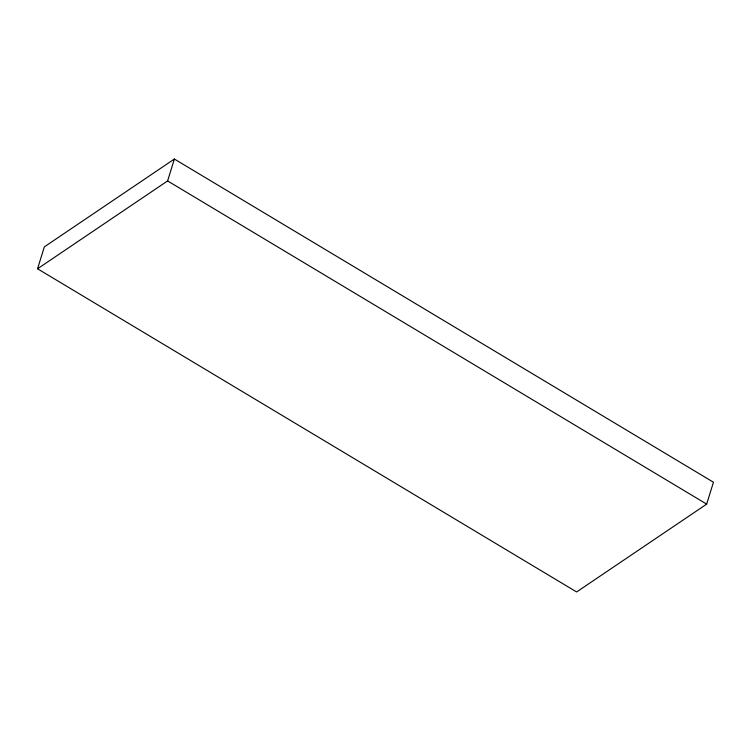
<?xml version="1.0" encoding="UTF-8"?>
<svg xmlns="http://www.w3.org/2000/svg" width="751" height="751" viewBox="0 0 751 751"><rect width="100%" height="100%" fill="white"/><g stroke="black" fill="none" stroke-linecap="round" stroke-linejoin="round"><path stroke-width="1.13" d="M37.55 268.774L44.328 246.882L174.373 159.034L713.45 482.226L706.672 504.118L576.627 591.966L37.55 268.774L167.604 180.925L174.373 159.034M167.604 180.925L706.672 504.118"/></g></svg>
